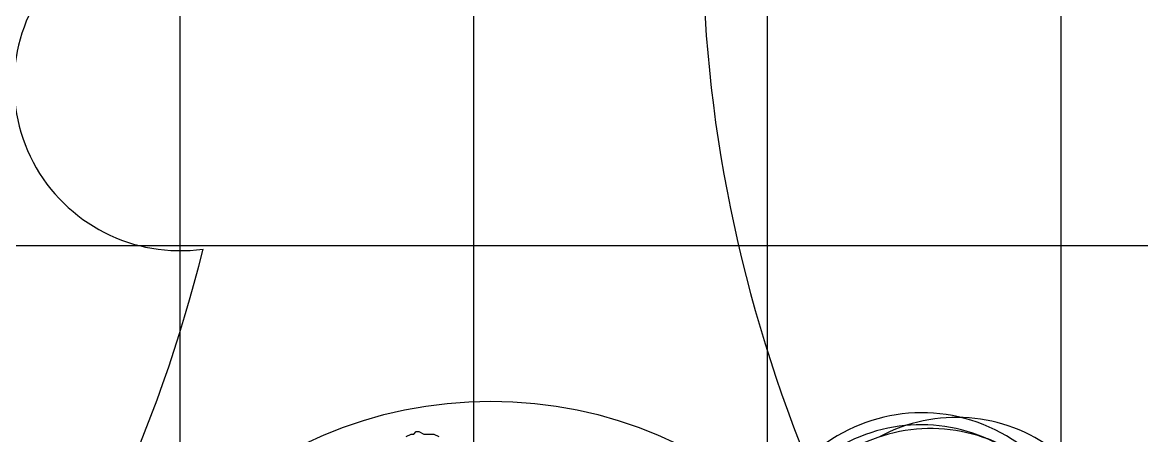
# Model space of a CAD drawing. Extents: x 941299 to 942979, y 2579300 to 2579597.
# Drawn here: x 942295.549 to 942299.783, y 2579405.001 to 2579406.563 of the extents above; entities that cross this region are included whole.
import ezdxf

# ---------------------------------------------------------------- set-up
doc = ezdxf.new("R2010")
doc.units = 0
doc.layers.add('fz', color=7, linetype='CONTINUOUS')
doc.layers.add('绿化工程', color=3, linetype='CONTINUOUS')

# ---------------------------------------------------------------- blocks, each defined once
blk = doc.blocks.new('dys')
at = {"layer": '绿化工程'}
for centre, radius, start, end in [((0, 0), 5.3048, 179.3736, 202.2438), ((5.0655, -0.6391), 0.6284, 67.6449, 277.9731), ((0, 0), 5.3048, 323.3736, 346.2438), ((-4.4737, -2.4603), 0.6284, 283.6449, 133.9731), ((-4.3422, -2.4653), 0.6159, 282.3532, 118.2937), ((-4.4404, -2.5076), 0.6159, 292.5867, 125.1544), ((-4.4769, -2.4931), 0.6159, 282.3532, 118.2937)]:
    blk.add_arc(centre, radius, start, end, dxfattribs=at)
blk = doc.blocks.new('hg')
at = {"layer": '绿化工程', "color": 3}
for p, q in [((-0.3203, 1.4862), (-0.3013, 1.4957)), ((-0.3013, 1.4957), (-0.2919, 1.4957)), ((-0.2919, 1.4957), (-0.2824, 1.5051)), ((-0.2824, 1.5051), (-0.2729, 1.5051)), ((-0.2729, 1.5051), (-0.254, 1.4957)), ((-0.254, 1.4957), (-0.2162, 1.4957)), ((-0.2162, 1.4957), (-0.1972, 1.4862))]:
    blk.add_line(p, q, dxfattribs=at)
blk.add_circle((0, 0), 1.62, dxfattribs=at)

msp = doc.modelspace()

# ---------------------------------------------------------------- hatches: boundary and pattern name
at = {"layer": '绿化工程'}
h = msp.add_hatch(dxfattribs=at)
h.set_pattern_fill('ANSI37', color=9, scale=0.35, angle=45, style=0)
h.set_pattern_definition([(90, (426.2033, 0), (-1.11125, 1e-16), []), (180, (426.2033, 0), (-1e-16, -1.11125), [])])
h.paths.add_polyline_path([(942272.9167, 2579409.38137), (942272.9167, 2579404.38137), (942335.4167, 2579404.38137), (942335.4167, 2579409.38137)])

# ---------------------------------------------------------------- block references
at = {"layer": 'fz'}
for name, p in [('dys', (942291.07955, 2579406.96745)), ('dys', (942303.4253, 2579406.91904)), ('hg', (942297.32124, 2579403.51115))]:
    msp.add_blockref(name, p, dxfattribs=at)

doc.saveas('drawing.dxf')
